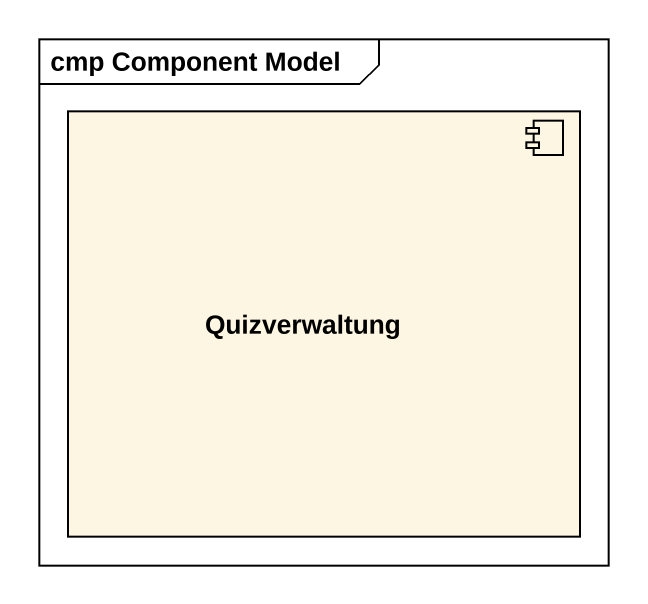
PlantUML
@startuml
mainframe cmp Component Model
component Quizverwaltung
@enduml
